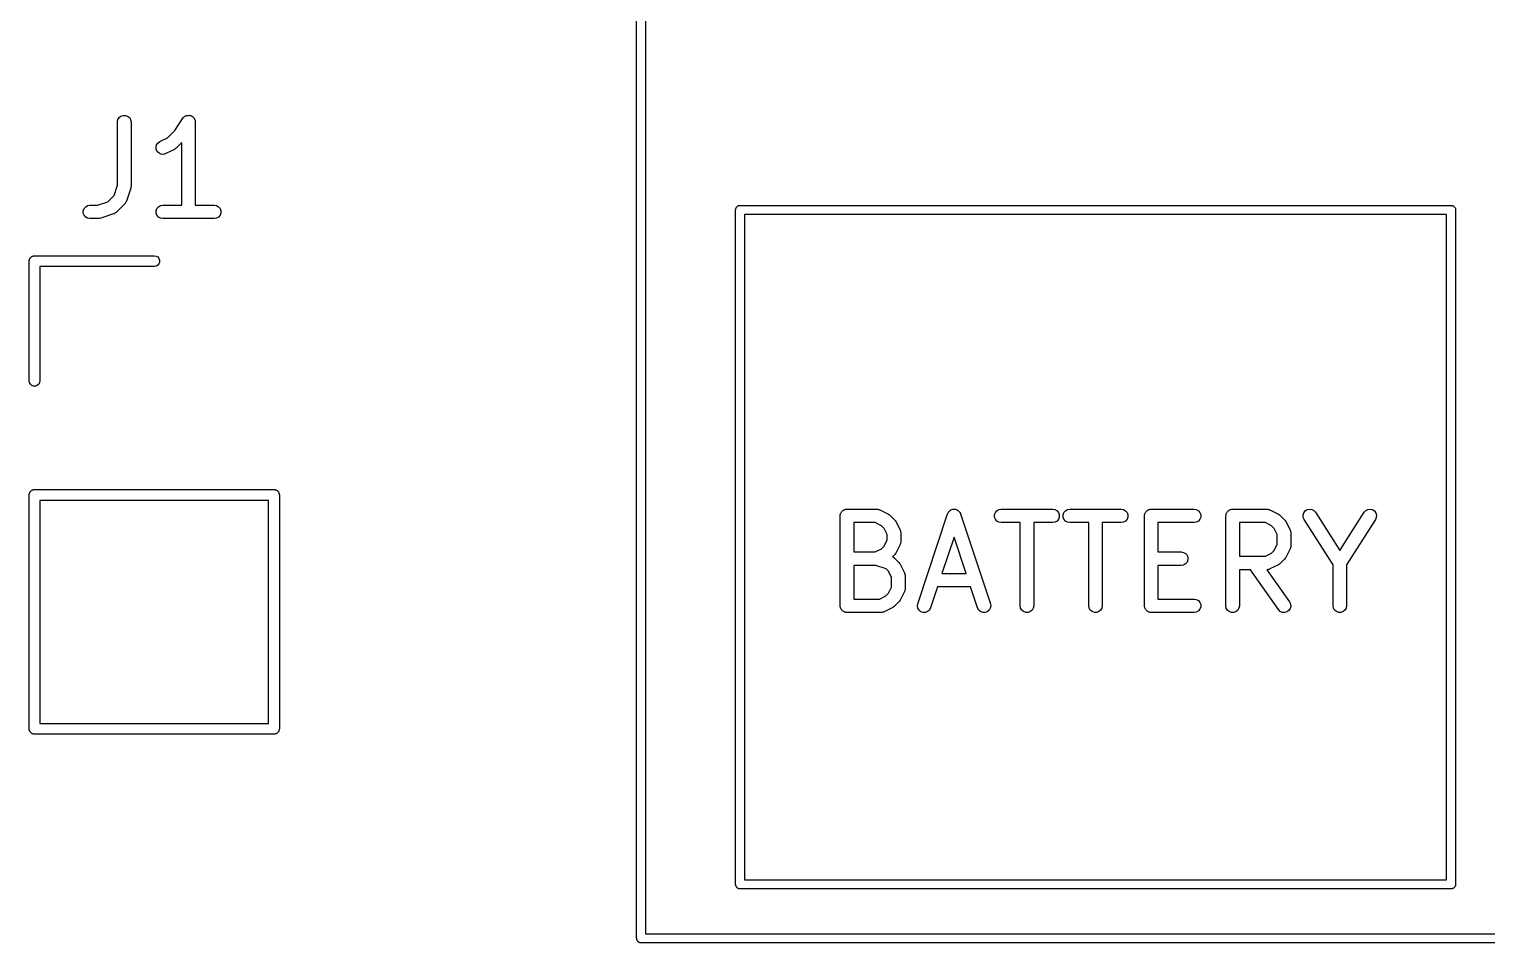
# Model space of a CAD drawing. Extents: x 57.7 to 135.6, y -132.6 to -59.6.
# Drawn here: x 103.25 to 119.45, y -132.23 to -122.07 of the extents above; entities that cross this region are included whole.
import ezdxf

# ---------------------------------------------------------------- set-up
doc = ezdxf.new("R2010")
doc.units = 0
doc.header["$MEASUREMENT"] = 0
doc.layers.add('BLACK', color=7, linetype='CONTINUOUS')

msp = doc.modelspace()

# ---------------------------------------------------------------- linework, layer by layer
at = {"layer": 'Black'}
for p, q in [((110, -132.18), (110, -85.22)), ((110.1, -85.2233), (110.1, -132.13)), ((104.232, -123.102), (104.236, -123.077)), ((104.236, -123.077), (104.249, -123.054)), ((104.249, -123.054), (104.269, -123.037)), ((104.269, -123.037), (104.294, -123.029)), ((104.294, -123.029), (104.32, -123.029)), ((104.32, -123.029), (104.344, -123.037)), ((104.344, -123.037), (104.364, -123.054)), ((104.364, -123.054), (104.377, -123.077)), ((104.377, -123.077), (104.382, -123.102)), ((104.867, -123.197), (104.959, -123.061)), ((104.959, -123.061), (104.961, -123.058)), ((104.961, -123.058), (104.963, -123.054)), ((104.963, -123.054), (104.97, -123.048)), ((104.97, -123.048), (104.977, -123.042)), ((104.977, -123.042), (104.98, -123.04)), ((104.98, -123.04), (104.983, -123.037)), ((104.983, -123.037), (104.992, -123.034)), ((104.992, -123.034), (105, -123.03)), ((105, -123.03), (105.004, -123.03)), ((105.004, -123.03), (105.008, -123.029)), ((105.008, -123.029), (105.017, -123.029)), ((105.017, -123.029), (105.026, -123.028)), ((105.026, -123.028), (105.03, -123.029)), ((105.03, -123.029), (105.034, -123.029)), ((105.034, -123.029), (105.042, -123.032)), ((105.042, -123.032), (105.051, -123.034)), ((105.051, -123.034), (105.055, -123.036)), ((105.055, -123.036), (105.058, -123.037)), ((105.058, -123.037), (105.065, -123.043)), ((105.065, -123.043), (105.073, -123.048)), ((105.073, -123.048), (105.075, -123.052)), ((105.075, -123.052), (105.078, -123.054)), ((105.078, -123.054), (105.083, -123.062)), ((105.083, -123.062), (105.088, -123.069)), ((105.088, -123.069), (105.089, -123.073)), ((105.089, -123.073), (105.091, -123.077)), ((105.091, -123.077), (105.093, -123.086)), ((105.093, -123.086), (105.095, -123.094)), ((105.095, -123.094), (105.095, -123.098)), ((104.232, -123.804), (104.232, -123.102)), ((104.382, -123.102), (104.382, -123.817)), ((104.786, -123.279), (104.867, -123.197)), ((105.095, -123.098), (105.096, -123.102)), ((105.096, -123.102), (105.096, -124.027)), ((104.66, -123.384), (104.666, -123.358)), ((104.663, -123.409), (104.66, -123.384)), ((104.675, -123.433), (104.663, -123.409)), ((104.666, -123.358), (104.681, -123.337)), ((104.681, -123.337), (104.702, -123.321)), ((104.702, -123.321), (104.786, -123.279)), ((104.864, -123.408), (104.769, -123.455)), ((104.874, -123.4), (104.864, -123.408)), ((104.884, -123.394), (104.874, -123.4)), ((104.946, -123.331), (104.884, -123.394)), ((104.946, -124.027), (104.946, -123.331)), ((104.694, -123.451), (104.675, -123.433)), ((104.718, -123.461), (104.694, -123.451)), ((104.744, -123.463), (104.718, -123.461)), ((104.769, -123.455), (104.744, -123.463)), ((104.193, -123.919), (104.232, -123.804)), ((104.378, -123.84), (104.33, -123.983)), ((104.38, -123.829), (104.378, -123.84)), ((104.382, -123.817), (104.38, -123.829)), ((103.852, -124.089), (103.861, -124.065)), ((103.861, -124.065), (103.878, -124.045)), ((103.878, -124.045), (103.9, -124.032)), ((103.9, -124.032), (103.926, -124.027)), ((103.926, -124.027), (104.009, -124.027)), ((104.009, -124.027), (104.123, -123.989)), ((104.123, -123.989), (104.193, -123.919)), ((104.312, -124.013), (104.217, -124.108)), ((104.315, -124.009), (104.312, -124.013)), ((104.318, -124.006), (104.315, -124.009)), ((104.322, -123.998), (104.318, -124.006)), ((104.327, -123.991), (104.322, -123.998)), ((104.328, -123.987), (104.327, -123.991)), ((104.33, -123.983), (104.328, -123.987)), ((104.661, -124.089), (104.67, -124.065)), ((104.67, -124.065), (104.687, -124.045)), ((104.687, -124.045), (104.71, -124.032)), ((104.71, -124.032), (104.735, -124.027)), ((104.735, -124.027), (104.946, -124.027)), ((105.096, -124.027), (105.307, -124.027)), ((105.307, -124.027), (105.332, -124.032)), ((105.332, -124.032), (105.355, -124.045)), ((105.355, -124.045), (105.372, -124.065)), ((105.372, -124.065), (105.381, -124.089)), ((111.101, -124.071), (111.102, -124.067)), ((111.102, -124.067), (111.103, -124.063)), ((111.103, -124.063), (111.105, -124.059)), ((111.105, -124.059), (111.107, -124.055)), ((111.107, -124.055), (111.11, -124.052)), ((111.11, -124.052), (111.112, -124.048)), ((111.112, -124.048), (111.115, -124.045)), ((111.115, -124.045), (111.118, -124.042)), ((111.118, -124.042), (111.122, -124.04)), ((111.122, -124.04), (111.125, -124.037)), ((111.125, -124.037), (111.129, -124.035)), ((111.129, -124.035), (111.133, -124.033)), ((111.133, -124.033), (111.137, -124.032)), ((111.137, -124.032), (111.141, -124.031)), ((111.141, -124.031), (111.146, -124.031)), ((111.146, -124.031), (111.15, -124.03)), ((111.15, -124.03), (119.05, -124.03)), ((119.05, -124.03), (119.054, -124.031)), ((119.054, -124.031), (119.059, -124.031)), ((119.059, -124.031), (119.063, -124.032)), ((119.063, -124.032), (119.067, -124.033)), ((119.067, -124.033), (119.071, -124.035)), ((119.071, -124.035), (119.075, -124.037)), ((119.075, -124.037), (119.078, -124.04)), ((119.078, -124.04), (119.082, -124.042)), ((119.082, -124.042), (119.085, -124.045)), ((119.085, -124.045), (119.088, -124.048)), ((119.088, -124.048), (119.09, -124.052)), ((119.09, -124.052), (119.093, -124.055)), ((119.093, -124.055), (119.095, -124.059)), ((119.095, -124.059), (119.097, -124.063)), ((119.097, -124.063), (119.098, -124.067)), ((119.098, -124.067), (119.099, -124.071)), ((103.852, -124.115), (103.852, -124.089)), ((103.861, -124.14), (103.852, -124.115)), ((103.878, -124.16), (103.861, -124.14)), ((103.9, -124.173), (103.878, -124.16)), ((103.926, -124.177), (103.9, -124.173)), ((104.021, -124.177), (103.926, -124.177)), ((104.033, -124.175), (104.021, -124.177)), ((104.045, -124.174), (104.033, -124.175)), ((104.188, -124.126), (104.045, -124.174)), ((104.191, -124.124), (104.188, -124.126)), ((104.196, -124.123), (104.191, -124.124)), ((104.203, -124.118), (104.196, -124.123)), ((104.21, -124.114), (104.203, -124.118)), ((104.213, -124.11), (104.21, -124.114)), ((104.217, -124.108), (104.213, -124.11)), ((104.661, -124.115), (104.661, -124.089)), ((104.67, -124.14), (104.661, -124.115)), ((104.687, -124.16), (104.67, -124.14)), ((104.71, -124.173), (104.687, -124.16)), ((104.735, -124.177), (104.71, -124.173)), ((105.307, -124.177), (104.735, -124.177)), ((105.332, -124.173), (105.307, -124.177)), ((105.355, -124.16), (105.332, -124.173)), ((105.372, -124.14), (105.355, -124.16)), ((105.381, -124.115), (105.372, -124.14)), ((105.381, -124.089), (105.381, -124.115)), ((111.1, -124.08), (111.101, -124.076)), ((111.1, -131.58), (111.1, -124.08)), ((111.101, -124.076), (111.101, -124.071)), ((111.2, -124.13), (111.2, -131.53)), ((119, -124.13), (111.2, -124.13)), ((119, -131.53), (119, -124.13)), ((119.099, -124.071), (119.099, -124.076)), ((119.099, -124.076), (119.1, -124.08)), ((119.1, -124.08), (119.1, -131.58)), ((103.25, -124.65), (103.251, -124.645)), ((103.25, -125.98), (103.25, -124.65)), ((103.251, -124.64), (103.253, -124.635)), ((103.251, -124.645), (103.251, -124.64)), ((103.253, -124.635), (103.254, -124.629)), ((103.254, -124.629), (103.256, -124.625)), ((103.256, -124.625), (103.258, -124.62)), ((103.258, -124.62), (103.261, -124.616)), ((103.261, -124.616), (103.264, -124.611)), ((103.264, -124.611), (103.268, -124.608)), ((103.268, -124.608), (103.271, -124.604)), ((103.271, -124.604), (103.276, -124.601)), ((103.276, -124.601), (103.28, -124.598)), ((103.28, -124.598), (103.285, -124.596)), ((103.285, -124.596), (103.289, -124.594)), ((103.289, -124.594), (103.295, -124.593)), ((103.295, -124.593), (103.3, -124.591)), ((103.3, -124.591), (103.305, -124.591)), ((103.305, -124.591), (103.31, -124.59)), ((103.31, -124.59), (104.64, -124.59)), ((104.64, -124.71), (103.37, -124.71)), ((103.37, -124.71), (103.37, -125.98)), ((104.64, -124.59), (104.661, -124.594)), ((104.661, -124.706), (104.64, -124.71)), ((104.661, -124.594), (104.679, -124.604)), ((104.679, -124.696), (104.661, -124.706)), ((104.679, -124.604), (104.692, -124.62)), ((104.692, -124.68), (104.679, -124.696)), ((104.692, -124.62), (104.699, -124.64)), ((104.699, -124.66), (104.692, -124.68)), ((104.699, -124.64), (104.699, -124.66)), ((103.254, -126.001), (103.25, -125.98)), ((103.264, -126.019), (103.254, -126.001)), ((103.366, -126.001), (103.356, -126.019)), ((103.37, -125.98), (103.366, -126.001)), ((103.28, -126.032), (103.264, -126.019)), ((103.3, -126.039), (103.28, -126.032)), ((103.32, -126.039), (103.3, -126.039)), ((103.34, -126.032), (103.32, -126.039)), ((103.356, -126.019), (103.34, -126.032)), ((103.25, -127.25), (103.251, -127.245)), ((103.25, -129.85), (103.25, -127.25)), ((103.251, -127.24), (103.253, -127.235)), ((103.251, -127.245), (103.251, -127.24)), ((103.253, -127.235), (103.254, -127.229)), ((103.254, -127.229), (103.256, -127.225)), ((103.256, -127.225), (103.258, -127.22)), ((103.258, -127.22), (103.261, -127.216)), ((103.261, -127.216), (103.264, -127.211)), ((103.264, -127.211), (103.268, -127.208)), ((103.268, -127.208), (103.271, -127.204)), ((103.271, -127.204), (103.276, -127.201)), ((103.276, -127.201), (103.28, -127.198)), ((103.28, -127.198), (103.285, -127.196)), ((103.285, -127.196), (103.289, -127.194)), ((103.289, -127.194), (103.295, -127.193)), ((103.295, -127.193), (103.3, -127.191)), ((103.3, -127.191), (103.305, -127.191)), ((103.305, -127.191), (103.31, -127.19)), ((103.31, -127.19), (105.97, -127.19)), ((105.97, -127.19), (105.975, -127.191)), ((105.975, -127.191), (105.98, -127.191)), ((105.98, -127.191), (105.985, -127.193)), ((105.985, -127.193), (105.991, -127.194)), ((105.991, -127.194), (105.995, -127.196)), ((105.995, -127.196), (106, -127.198)), ((106, -127.198), (106.004, -127.201)), ((106.004, -127.201), (106.009, -127.204)), ((106.009, -127.204), (106.012, -127.208)), ((106.012, -127.208), (106.016, -127.211)), ((106.016, -127.211), (106.019, -127.216)), ((106.019, -127.216), (106.022, -127.22)), ((106.022, -127.22), (106.024, -127.225)), ((106.024, -127.225), (106.026, -127.229)), ((106.026, -127.229), (106.027, -127.235)), ((106.027, -127.235), (106.029, -127.24)), ((106.029, -127.24), (106.029, -127.245)), ((106.029, -127.245), (106.03, -127.25)), ((106.03, -127.25), (106.03, -129.85)), ((103.37, -127.31), (103.37, -129.79)), ((105.91, -127.31), (103.37, -127.31)), ((105.91, -129.79), (105.91, -127.31)), ((112.263, -127.469), (112.265, -127.463)), ((112.263, -127.476), (112.263, -127.469)), ((112.265, -127.463), (112.266, -127.457)), ((112.266, -127.457), (112.269, -127.451)), ((112.269, -127.451), (112.272, -127.445)), ((112.272, -127.445), (112.276, -127.44)), ((112.276, -127.44), (112.279, -127.434)), ((112.279, -127.434), (112.284, -127.43)), ((112.284, -127.43), (112.288, -127.425)), ((112.288, -127.425), (112.294, -127.422)), ((112.294, -127.422), (112.299, -127.417)), ((112.299, -127.417), (112.305, -127.415)), ((112.305, -127.415), (112.311, -127.412)), ((112.311, -127.412), (112.317, -127.411)), ((112.317, -127.411), (112.324, -127.409)), ((112.324, -127.409), (112.33, -127.409)), ((112.33, -127.409), (112.337, -127.407)), ((112.337, -127.407), (112.67, -127.407)), ((112.67, -127.407), (112.674, -127.408)), ((112.674, -127.408), (112.679, -127.408)), ((112.679, -127.408), (112.687, -127.41)), ((112.687, -127.41), (112.696, -127.412)), ((112.696, -127.412), (112.699, -127.414)), ((112.699, -127.414), (112.704, -127.415)), ((112.704, -127.415), (112.799, -127.463)), ((112.799, -127.463), (112.808, -127.47)), ((112.808, -127.47), (112.818, -127.477)), ((113.123, -128.459), (113.456, -127.459)), ((113.456, -127.459), (113.457, -127.457)), ((113.457, -127.455), (113.463, -127.445)), ((113.457, -127.457), (113.457, -127.455)), ((113.463, -127.445), (113.468, -127.436)), ((113.468, -127.436), (113.47, -127.434)), ((113.47, -127.434), (113.471, -127.433)), ((113.471, -127.433), (113.48, -127.426)), ((113.48, -127.426), (113.488, -127.418)), ((113.488, -127.418), (113.49, -127.418)), ((113.49, -127.418), (113.491, -127.416)), ((113.491, -127.416), (113.502, -127.413)), ((113.502, -127.413), (113.512, -127.409)), ((113.512, -127.409), (113.514, -127.409)), ((113.514, -127.409), (113.516, -127.408)), ((113.516, -127.408), (113.527, -127.408)), ((113.527, -127.408), (113.538, -127.408)), ((113.538, -127.408), (113.54, -127.409)), ((113.54, -127.409), (113.542, -127.409)), ((113.542, -127.409), (113.552, -127.413)), ((113.552, -127.413), (113.563, -127.416)), ((113.563, -127.416), (113.564, -127.418)), ((113.564, -127.418), (113.566, -127.418)), ((113.566, -127.418), (113.575, -127.426)), ((113.575, -127.426), (113.583, -127.433)), ((113.583, -127.433), (113.584, -127.434)), ((113.584, -127.434), (113.586, -127.436)), ((113.586, -127.436), (113.591, -127.445)), ((113.591, -127.445), (113.597, -127.455)), ((113.597, -127.455), (113.597, -127.457)), ((113.597, -127.457), (113.598, -127.459)), ((113.598, -127.459), (113.932, -128.459)), ((113.977, -127.469), (113.986, -127.445)), ((113.977, -127.495), (113.977, -127.469)), ((113.986, -127.445), (114.003, -127.425)), ((114.003, -127.425), (114.025, -127.412)), ((114.025, -127.412), (114.051, -127.407)), ((114.051, -127.407), (114.622, -127.407)), ((114.622, -127.407), (114.648, -127.412)), ((114.648, -127.412), (114.671, -127.425)), ((114.671, -127.425), (114.687, -127.445)), ((114.687, -127.445), (114.696, -127.469)), ((114.696, -127.469), (114.696, -127.495)), ((114.739, -127.469), (114.748, -127.445)), ((114.739, -127.495), (114.739, -127.469)), ((114.748, -127.445), (114.765, -127.425)), ((114.765, -127.425), (114.787, -127.412)), ((114.787, -127.412), (114.813, -127.407)), ((114.813, -127.407), (115.384, -127.407)), ((115.384, -127.407), (115.41, -127.412)), ((115.41, -127.412), (115.432, -127.425)), ((115.432, -127.425), (115.449, -127.445)), ((115.449, -127.445), (115.458, -127.469)), ((115.458, -127.469), (115.458, -127.495)), ((115.644, -127.469), (115.646, -127.463)), ((115.644, -127.476), (115.644, -127.469)), ((115.646, -127.463), (115.647, -127.457)), ((115.647, -127.457), (115.65, -127.451)), ((115.65, -127.451), (115.653, -127.445)), ((115.653, -127.445), (115.657, -127.44)), ((115.657, -127.44), (115.66, -127.434)), ((115.66, -127.434), (115.665, -127.43)), ((115.665, -127.43), (115.669, -127.425)), ((115.669, -127.425), (115.675, -127.422)), ((115.675, -127.422), (115.68, -127.417)), ((115.68, -127.417), (115.686, -127.415)), ((115.686, -127.415), (115.692, -127.412)), ((115.692, -127.412), (115.698, -127.411)), ((115.698, -127.411), (115.705, -127.409)), ((115.705, -127.409), (115.711, -127.409)), ((115.711, -127.409), (115.718, -127.407)), ((115.718, -127.407), (116.194, -127.407)), ((116.194, -127.407), (116.219, -127.412)), ((116.219, -127.412), (116.242, -127.425)), ((116.242, -127.425), (116.259, -127.445)), ((116.259, -127.445), (116.268, -127.469)), ((116.268, -127.469), (116.268, -127.495)), ((116.549, -127.469), (116.551, -127.463)), ((116.549, -127.476), (116.549, -127.469)), ((116.551, -127.463), (116.552, -127.457)), ((116.552, -127.457), (116.555, -127.451)), ((116.555, -127.451), (116.557, -127.445)), ((116.557, -127.445), (116.562, -127.44)), ((116.562, -127.44), (116.565, -127.434)), ((116.565, -127.434), (116.57, -127.43)), ((116.57, -127.43), (116.574, -127.425)), ((116.574, -127.425), (116.58, -127.422)), ((116.58, -127.422), (116.585, -127.417)), ((116.585, -127.417), (116.591, -127.415)), ((116.591, -127.415), (116.597, -127.412)), ((116.597, -127.412), (116.603, -127.411)), ((116.603, -127.411), (116.609, -127.409)), ((116.609, -127.409), (116.616, -127.409)), ((116.616, -127.409), (116.622, -127.407)), ((116.622, -127.407), (117.003, -127.407)), ((117.003, -127.407), (117.008, -127.408)), ((117.008, -127.408), (117.012, -127.408)), ((117.012, -127.408), (117.02, -127.41)), ((117.02, -127.41), (117.029, -127.412)), ((117.029, -127.412), (117.033, -127.414)), ((117.033, -127.414), (117.037, -127.415)), ((117.037, -127.415), (117.132, -127.463)), ((117.132, -127.463), (117.142, -127.47)), ((117.142, -127.47), (117.152, -127.477)), ((117.405, -127.473), (117.413, -127.448)), ((117.413, -127.448), (117.429, -127.427)), ((117.429, -127.427), (117.451, -127.413)), ((117.451, -127.413), (117.476, -127.407)), ((117.476, -127.407), (117.502, -127.411)), ((117.502, -127.411), (117.525, -127.423)), ((117.525, -127.423), (117.543, -127.442)), ((117.543, -127.442), (117.813, -127.866)), ((117.813, -127.866), (118.083, -127.442)), ((118.083, -127.442), (118.101, -127.423)), ((118.101, -127.423), (118.124, -127.411)), ((118.124, -127.411), (118.149, -127.407)), ((118.149, -127.407), (118.175, -127.413)), ((118.175, -127.413), (118.197, -127.427)), ((118.197, -127.427), (118.213, -127.448)), ((118.213, -127.448), (118.221, -127.473)), ((112.262, -127.482), (112.263, -127.476)), ((112.262, -128.482), (112.262, -127.482)), ((112.412, -127.557), (112.412, -127.884)), ((112.652, -127.557), (112.412, -127.557)), ((112.721, -127.592), (112.652, -127.557)), ((112.751, -127.622), (112.721, -127.592)), ((112.785, -127.691), (112.751, -127.622)), ((112.818, -127.477), (112.866, -127.525)), ((112.866, -127.525), (112.873, -127.534)), ((112.873, -127.534), (112.88, -127.544)), ((112.88, -127.544), (112.928, -127.639)), ((113.986, -127.52), (113.977, -127.495)), ((114.003, -127.54), (113.986, -127.52)), ((114.025, -127.553), (114.003, -127.54)), ((114.051, -127.557), (114.025, -127.553)), ((114.262, -127.557), (114.051, -127.557)), ((114.262, -128.482), (114.262, -127.557)), ((114.622, -127.557), (114.412, -127.557)), ((114.412, -127.557), (114.412, -128.482)), ((114.648, -127.553), (114.622, -127.557)), ((114.671, -127.54), (114.648, -127.553)), ((114.687, -127.52), (114.671, -127.54)), ((114.696, -127.495), (114.687, -127.52)), ((114.748, -127.52), (114.739, -127.495)), ((114.765, -127.54), (114.748, -127.52)), ((114.787, -127.553), (114.765, -127.54)), ((114.813, -127.557), (114.787, -127.553)), ((115.024, -127.557), (114.813, -127.557)), ((115.024, -128.482), (115.024, -127.557)), ((115.384, -127.557), (115.174, -127.557)), ((115.174, -127.557), (115.174, -128.482)), ((115.41, -127.553), (115.384, -127.557)), ((115.432, -127.54), (115.41, -127.553)), ((115.449, -127.52), (115.432, -127.54)), ((115.458, -127.495), (115.449, -127.52)), ((115.643, -127.482), (115.644, -127.476)), ((115.643, -128.482), (115.643, -127.482)), ((116.194, -127.557), (115.793, -127.557)), ((115.793, -127.557), (115.793, -127.884)), ((116.219, -127.553), (116.194, -127.557)), ((116.242, -127.54), (116.219, -127.553)), ((116.259, -127.52), (116.242, -127.54)), ((116.268, -127.495), (116.259, -127.52)), ((116.547, -127.482), (116.549, -127.476)), ((116.547, -128.482), (116.547, -127.482)), ((116.697, -127.557), (116.697, -127.931)), ((116.986, -127.557), (116.697, -127.557)), ((117.054, -127.592), (116.986, -127.557)), ((117.085, -127.622), (117.054, -127.592)), ((117.119, -127.691), (117.085, -127.622)), ((117.152, -127.477), (117.199, -127.525)), ((117.199, -127.525), (117.206, -127.534)), ((117.206, -127.534), (117.213, -127.544)), ((117.213, -127.544), (117.261, -127.639)), ((117.406, -127.499), (117.405, -127.473)), ((117.416, -127.523), (117.406, -127.499)), ((117.738, -128.028), (117.416, -127.523)), ((118.209, -127.523), (117.888, -128.028)), ((118.219, -127.499), (118.209, -127.523)), ((118.221, -127.473), (118.219, -127.499)), ((112.751, -127.819), (112.785, -127.75)), ((112.785, -127.75), (112.785, -127.691)), ((112.928, -127.639), (112.929, -127.643)), ((112.929, -127.643), (112.931, -127.647)), ((112.931, -127.794), (112.929, -127.797)), ((112.931, -127.647), (112.932, -127.656)), ((112.932, -127.785), (112.931, -127.794)), ((112.932, -127.656), (112.935, -127.664)), ((112.935, -127.777), (112.932, -127.785)), ((112.935, -127.664), (112.935, -127.669)), ((112.935, -127.669), (112.935, -127.673)), ((112.935, -127.673), (112.935, -127.768)), ((112.935, -127.768), (112.935, -127.772)), ((112.935, -127.772), (112.935, -127.777)), ((113.527, -127.72), (113.393, -128.122)), ((113.661, -128.122), (113.527, -127.72)), ((117.119, -127.798), (117.119, -127.691)), ((117.261, -127.639), (117.262, -127.643)), ((117.262, -127.643), (117.264, -127.647)), ((117.264, -127.647), (117.266, -127.656)), ((117.266, -127.656), (117.268, -127.664)), ((117.268, -127.664), (117.268, -127.669)), ((117.268, -127.669), (117.269, -127.673)), ((117.269, -127.673), (117.269, -127.816)), ((112.412, -127.884), (112.652, -127.884)), ((112.652, -127.884), (112.721, -127.849)), ((112.721, -127.849), (112.751, -127.819)), ((112.866, -127.916), (112.844, -127.938)), ((112.844, -127.938), (112.845, -127.938)), ((112.845, -127.938), (112.852, -127.943)), ((112.852, -127.943), (112.859, -127.947)), ((112.859, -127.947), (112.862, -127.951)), ((112.862, -127.951), (112.866, -127.953)), ((112.873, -127.907), (112.866, -127.916)), ((112.866, -127.953), (112.914, -128.001)), ((112.88, -127.897), (112.873, -127.907)), ((112.928, -127.802), (112.88, -127.897)), ((112.929, -127.797), (112.928, -127.802)), ((115.793, -127.884), (116.051, -127.884)), ((116.051, -127.884), (116.077, -127.888)), ((116.077, -127.888), (116.099, -127.901)), ((116.099, -127.901), (116.116, -127.921)), ((116.116, -127.921), (116.125, -127.946)), ((116.125, -127.946), (116.125, -127.972)), ((116.697, -127.931), (116.986, -127.931)), ((116.986, -127.931), (117.054, -127.897)), ((117.054, -127.897), (117.085, -127.867)), ((117.085, -127.867), (117.119, -127.798)), ((117.206, -127.954), (117.199, -127.964)), ((117.213, -127.944), (117.206, -127.954)), ((117.261, -127.849), (117.213, -127.944)), ((117.262, -127.845), (117.261, -127.849)), ((117.264, -127.841), (117.262, -127.845)), ((117.266, -127.833), (117.264, -127.841)), ((117.268, -127.824), (117.266, -127.833)), ((117.269, -127.816), (117.268, -127.82)), ((117.268, -127.82), (117.268, -127.824)), ((112.412, -128.034), (112.412, -128.407)), ((112.658, -128.034), (112.412, -128.034)), ((112.772, -128.072), (112.658, -128.034)), ((112.799, -128.098), (112.772, -128.072)), ((112.833, -128.167), (112.799, -128.098)), ((112.914, -128.001), (112.92, -128.011)), ((112.92, -128.011), (112.928, -128.02)), ((112.928, -128.02), (112.975, -128.116)), ((112.975, -128.116), (112.976, -128.12)), ((116.051, -128.034), (115.793, -128.034)), ((115.793, -128.034), (115.793, -128.407)), ((116.077, -128.029), (116.051, -128.034)), ((116.099, -128.016), (116.077, -128.029)), ((116.116, -127.996), (116.099, -128.016)), ((116.125, -127.972), (116.116, -127.996)), ((116.821, -128.081), (116.697, -128.081)), ((116.697, -128.081), (116.697, -128.482)), ((117.132, -128.525), (116.821, -128.081)), ((117.008, -128.08), (117.004, -128.081)), ((117.004, -128.081), (117.255, -128.439)), ((117.012, -128.081), (117.008, -128.08)), ((117.02, -128.078), (117.012, -128.081)), ((117.029, -128.077), (117.02, -128.078)), ((117.033, -128.075), (117.029, -128.077)), ((117.037, -128.073), (117.033, -128.075)), ((117.132, -128.026), (117.037, -128.073)), ((117.142, -128.018), (117.132, -128.026)), ((117.152, -128.012), (117.142, -128.018)), ((117.199, -127.964), (117.152, -128.012)), ((117.738, -128.482), (117.738, -128.028)), ((117.888, -128.028), (117.888, -128.482)), ((112.799, -128.343), (112.833, -128.274)), ((112.833, -128.274), (112.833, -128.167)), ((112.976, -128.12), (112.979, -128.123)), ((112.979, -128.123), (112.98, -128.132)), ((112.98, -128.132), (112.983, -128.14)), ((112.983, -128.14), (112.982, -128.145)), ((112.982, -128.145), (112.983, -128.149)), ((112.983, -128.149), (112.983, -128.292)), ((113.343, -128.272), (113.265, -128.506)), ((113.711, -128.272), (113.343, -128.272)), ((113.393, -128.122), (113.661, -128.122)), ((113.789, -128.506), (113.711, -128.272)), ((112.412, -128.407), (112.7, -128.407)), ((112.7, -128.407), (112.768, -128.373)), ((112.768, -128.373), (112.799, -128.343)), ((112.914, -128.44), (112.866, -128.488)), ((112.92, -128.43), (112.914, -128.44)), ((112.928, -128.421), (112.92, -128.43)), ((112.975, -128.325), (112.928, -128.421)), ((112.976, -128.321), (112.975, -128.325)), ((112.979, -128.318), (112.976, -128.321)), ((112.98, -128.309), (112.979, -128.318)), ((112.983, -128.3), (112.98, -128.309)), ((112.983, -128.292), (112.982, -128.296)), ((112.982, -128.296), (112.983, -128.3)), ((115.793, -128.407), (116.194, -128.407)), ((116.194, -128.407), (116.219, -128.412)), ((116.219, -128.412), (116.242, -128.425)), ((116.242, -128.425), (116.259, -128.445)), ((117.255, -128.439), (117.266, -128.463)), ((112.263, -128.489), (112.262, -128.482)), ((112.263, -128.495), (112.263, -128.489)), ((112.265, -128.502), (112.263, -128.495)), ((112.266, -128.508), (112.265, -128.502)), ((112.269, -128.514), (112.266, -128.508)), ((112.272, -128.52), (112.269, -128.514)), ((112.276, -128.525), (112.272, -128.52)), ((112.279, -128.531), (112.276, -128.525)), ((112.284, -128.535), (112.279, -128.531)), ((112.288, -128.54), (112.284, -128.535)), ((112.294, -128.543), (112.288, -128.54)), ((112.299, -128.547), (112.294, -128.543)), ((112.305, -128.55), (112.299, -128.547)), ((112.311, -128.553), (112.305, -128.55)), ((112.317, -128.554), (112.311, -128.553)), ((112.324, -128.556), (112.317, -128.554)), ((112.33, -128.556), (112.324, -128.556)), ((112.337, -128.557), (112.33, -128.556)), ((112.718, -128.557), (112.337, -128.557)), ((112.722, -128.557), (112.718, -128.557)), ((112.726, -128.557), (112.722, -128.557)), ((112.735, -128.554), (112.726, -128.557)), ((112.743, -128.553), (112.735, -128.554)), ((112.747, -128.551), (112.743, -128.553)), ((112.751, -128.549), (112.747, -128.551)), ((112.846, -128.502), (112.751, -128.549)), ((112.856, -128.495), (112.846, -128.502)), ((112.866, -128.488), (112.856, -128.495)), ((113.119, -128.484), (113.123, -128.459)), ((113.124, -128.51), (113.119, -128.484)), ((113.138, -128.532), (113.124, -128.51)), ((113.158, -128.548), (113.138, -128.532)), ((113.183, -128.557), (113.158, -128.548)), ((113.209, -128.556), (113.183, -128.557)), ((113.233, -128.546), (113.209, -128.556)), ((113.253, -128.529), (113.233, -128.546)), ((113.265, -128.506), (113.253, -128.529)), ((113.802, -128.529), (113.789, -128.506)), ((113.821, -128.546), (113.802, -128.529)), ((113.845, -128.556), (113.821, -128.546)), ((113.871, -128.557), (113.845, -128.556)), ((113.896, -128.548), (113.871, -128.557)), ((113.917, -128.532), (113.896, -128.548)), ((113.93, -128.51), (113.917, -128.532)), ((113.935, -128.484), (113.93, -128.51)), ((113.932, -128.459), (113.935, -128.484)), ((114.266, -128.508), (114.262, -128.482)), ((114.279, -128.531), (114.266, -128.508)), ((114.299, -128.547), (114.279, -128.531)), ((114.324, -128.556), (114.299, -128.547)), ((114.35, -128.556), (114.324, -128.556)), ((114.374, -128.547), (114.35, -128.556)), ((114.394, -128.531), (114.374, -128.547)), ((114.407, -128.508), (114.394, -128.531)), ((114.412, -128.482), (114.407, -128.508)), ((115.028, -128.508), (115.024, -128.482)), ((115.041, -128.531), (115.028, -128.508)), ((115.061, -128.547), (115.041, -128.531)), ((115.086, -128.556), (115.061, -128.547)), ((115.112, -128.556), (115.086, -128.556)), ((115.136, -128.547), (115.112, -128.556)), ((115.156, -128.531), (115.136, -128.547)), ((115.169, -128.508), (115.156, -128.531)), ((115.174, -128.482), (115.169, -128.508)), ((115.644, -128.489), (115.643, -128.482)), ((115.644, -128.495), (115.644, -128.489)), ((115.646, -128.502), (115.644, -128.495)), ((115.647, -128.508), (115.646, -128.502)), ((115.65, -128.514), (115.647, -128.508)), ((115.653, -128.52), (115.65, -128.514)), ((115.657, -128.525), (115.653, -128.52)), ((115.66, -128.531), (115.657, -128.525)), ((115.665, -128.535), (115.66, -128.531)), ((115.669, -128.54), (115.665, -128.535)), ((115.675, -128.543), (115.669, -128.54)), ((115.68, -128.547), (115.675, -128.543)), ((115.686, -128.55), (115.68, -128.547)), ((115.692, -128.553), (115.686, -128.55)), ((115.698, -128.554), (115.692, -128.553)), ((115.705, -128.556), (115.698, -128.554)), ((115.711, -128.556), (115.705, -128.556)), ((115.718, -128.557), (115.711, -128.556)), ((116.194, -128.557), (115.718, -128.557)), ((116.219, -128.553), (116.194, -128.557)), ((116.242, -128.54), (116.219, -128.553)), ((116.259, -128.52), (116.242, -128.54)), ((116.259, -128.445), (116.268, -128.469)), ((116.268, -128.495), (116.259, -128.52)), ((116.268, -128.469), (116.268, -128.495)), ((116.552, -128.508), (116.547, -128.482)), ((116.565, -128.531), (116.552, -128.508)), ((116.585, -128.547), (116.565, -128.531)), ((116.609, -128.556), (116.585, -128.547)), ((116.635, -128.556), (116.609, -128.556)), ((116.66, -128.547), (116.635, -128.556)), ((116.68, -128.531), (116.66, -128.547)), ((116.693, -128.508), (116.68, -128.531)), ((116.697, -128.482), (116.693, -128.508)), ((117.151, -128.544), (117.132, -128.525)), ((117.174, -128.555), (117.151, -128.544)), ((117.2, -128.557), (117.174, -128.555)), ((117.225, -128.55), (117.2, -128.557)), ((117.247, -128.535), (117.225, -128.55)), ((117.262, -128.514), (117.247, -128.535)), ((117.269, -128.489), (117.262, -128.514)), ((117.266, -128.463), (117.269, -128.489)), ((117.742, -128.508), (117.738, -128.482)), ((117.755, -128.531), (117.742, -128.508)), ((117.775, -128.547), (117.755, -128.531)), ((117.8, -128.556), (117.775, -128.547)), ((117.826, -128.556), (117.8, -128.556)), ((117.85, -128.547), (117.826, -128.556)), ((117.87, -128.531), (117.85, -128.547)), ((117.883, -128.508), (117.87, -128.531)), ((117.888, -128.482), (117.883, -128.508)), ((103.251, -129.855), (103.25, -129.85)), ((103.251, -129.86), (103.251, -129.855)), ((103.253, -129.865), (103.251, -129.86)), ((103.254, -129.871), (103.253, -129.865)), ((103.256, -129.875), (103.254, -129.871)), ((103.258, -129.88), (103.256, -129.875)), ((103.261, -129.884), (103.258, -129.88)), ((103.264, -129.889), (103.261, -129.884)), ((103.268, -129.892), (103.264, -129.889)), ((103.271, -129.896), (103.268, -129.892)), ((103.276, -129.899), (103.271, -129.896)), ((103.28, -129.902), (103.276, -129.899)), ((103.37, -129.79), (105.91, -129.79)), ((106.004, -129.899), (106, -129.902)), ((106.009, -129.896), (106.004, -129.899)), ((106.012, -129.892), (106.009, -129.896)), ((106.016, -129.889), (106.012, -129.892)), ((106.019, -129.884), (106.016, -129.889)), ((106.022, -129.88), (106.019, -129.884)), ((106.024, -129.875), (106.022, -129.88)), ((106.026, -129.871), (106.024, -129.875)), ((106.027, -129.865), (106.026, -129.871)), ((106.029, -129.86), (106.027, -129.865)), ((106.03, -129.85), (106.029, -129.855)), ((106.029, -129.855), (106.029, -129.86)), ((103.285, -129.904), (103.28, -129.902)), ((103.289, -129.906), (103.285, -129.904)), ((103.295, -129.907), (103.289, -129.906)), ((103.3, -129.909), (103.295, -129.907)), ((103.305, -129.909), (103.3, -129.909)), ((103.31, -129.91), (103.305, -129.909)), ((105.97, -129.91), (103.31, -129.91)), ((105.975, -129.909), (105.97, -129.91)), ((105.98, -129.909), (105.975, -129.909)), ((105.985, -129.907), (105.98, -129.909)), ((105.991, -129.906), (105.985, -129.907)), ((105.995, -129.904), (105.991, -129.906)), ((106, -129.902), (105.995, -129.904)), ((111.101, -131.584), (111.1, -131.58)), ((111.101, -131.589), (111.101, -131.584)), ((111.102, -131.593), (111.101, -131.589)), ((111.103, -131.597), (111.102, -131.593)), ((111.105, -131.601), (111.103, -131.597)), ((111.107, -131.605), (111.105, -131.601)), ((111.11, -131.608), (111.107, -131.605)), ((111.112, -131.612), (111.11, -131.608)), ((111.115, -131.615), (111.112, -131.612)), ((111.118, -131.618), (111.115, -131.615)), ((111.122, -131.62), (111.118, -131.618)), ((111.125, -131.623), (111.122, -131.62)), ((111.129, -131.625), (111.125, -131.623)), ((111.133, -131.627), (111.129, -131.625)), ((111.137, -131.628), (111.133, -131.627)), ((111.141, -131.629), (111.137, -131.628)), ((111.146, -131.629), (111.141, -131.629)), ((111.15, -131.63), (111.146, -131.629)), ((119.05, -131.63), (111.15, -131.63)), ((111.2, -131.53), (119, -131.53)), ((119.054, -131.629), (119.05, -131.63)), ((119.059, -131.629), (119.054, -131.629)), ((119.063, -131.628), (119.059, -131.629)), ((119.067, -131.627), (119.063, -131.628)), ((119.071, -131.625), (119.067, -131.627)), ((119.075, -131.623), (119.071, -131.625)), ((119.078, -131.62), (119.075, -131.623)), ((119.082, -131.618), (119.078, -131.62)), ((119.085, -131.615), (119.082, -131.618)), ((119.088, -131.612), (119.085, -131.615)), ((119.09, -131.608), (119.088, -131.612)), ((119.093, -131.605), (119.09, -131.608)), ((119.095, -131.601), (119.093, -131.605)), ((119.097, -131.597), (119.095, -131.601)), ((119.098, -131.593), (119.097, -131.597)), ((119.099, -131.589), (119.098, -131.593)), ((119.1, -131.58), (119.099, -131.584)), ((119.099, -131.584), (119.099, -131.589)), ((110.1, -132.13), (125.7, -132.13)), ((110.001, -132.184), (110, -132.18)), ((110.001, -132.189), (110.001, -132.184)), ((110.002, -132.193), (110.001, -132.189)), ((110.003, -132.197), (110.002, -132.193)), ((110.005, -132.201), (110.003, -132.197)), ((110.007, -132.205), (110.005, -132.201)), ((110.01, -132.208), (110.007, -132.205)), ((110.012, -132.212), (110.01, -132.208)), ((110.015, -132.215), (110.012, -132.212)), ((110.018, -132.218), (110.015, -132.215)), ((110.022, -132.22), (110.018, -132.218)), ((110.025, -132.223), (110.022, -132.22)), ((110.029, -132.225), (110.025, -132.223)), ((110.033, -132.227), (110.029, -132.225)), ((110.037, -132.228), (110.033, -132.227)), ((110.041, -132.229), (110.037, -132.228)), ((110.046, -132.229), (110.041, -132.229)), ((110.05, -132.23), (110.046, -132.229)), ((125.686, -132.23), (110.05, -132.23))]:
    msp.add_line(p, q, dxfattribs=at)

doc.saveas('drawing.dxf')
